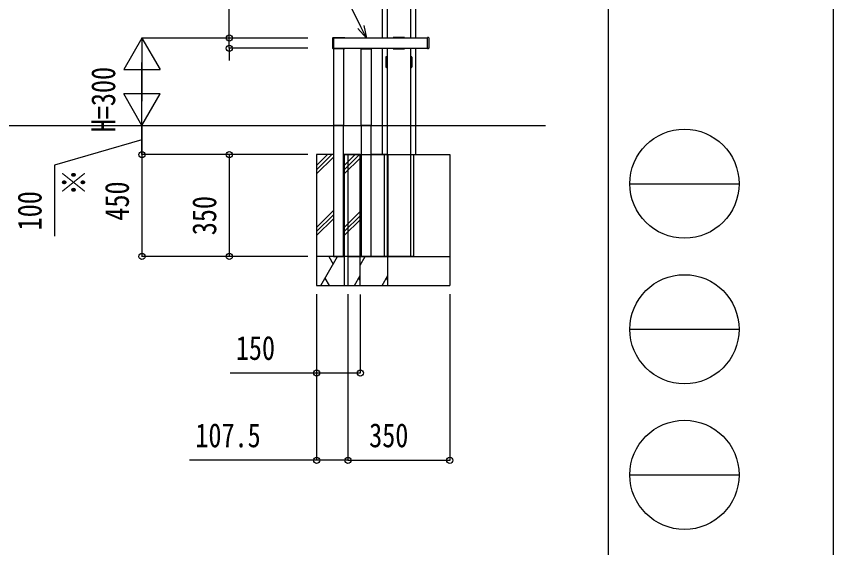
# Model space of a CAD drawing. Units: millimetres, scale not verified. Extents: x -10512 to 10512, y -7425 to 7425.
# Drawn here: x 7705 to 10512, y -2875 to -1050 of the extents above; entities that cross this region are included whole.
import ezdxf
from ezdxf.enums import TextEntityAlignment as Align

# ---------------------------------------------------------------- set-up
doc = ezdxf.new("R2010")
doc.units = ezdxf.units.MM
doc.header["$LTSCALE"] = 40
for name, color, linetype in [('0-4_YKK_13', 4, 'Continuous'), ('0-5_YKK_A1', 4, 'Continuous'), ('0-6_YKK_D', 6, 'Continuous'), ('0-7_YKK_ZWAK', 7, 'Continuous')]:
    doc.layers.add(name, color=color, linetype=linetype)
doc.styles.add('ＭＳ ゴシック', font='')
doc.styles.get('ＭＳ ゴシック').set_extended_font_data('MS Gothic')

msp = doc.modelspace()

# ---------------------------------------------------------------- linework, layer by layer
at = {"layer": '0-4_YKK_13'}
for p, q in [((8792.11, -1160.5), (8792.11, -1124.5)), ((8793.11, -1123.5), (8832.31, -1123.5)), ((8795.96, -1160.2), (8795.96, -1124.8)), ((8796.26, -1124.5), (8832.78, -1124.5)), ((8833.08, -1124.8), (8833.08, -1125)), ((8833.31, -1124.5), (8833.31, -1125)), ((8999.85, -1123.8), (8999.85, -1125)), ((9037.75, -1123.3), (9000.35, -1123.3)), ((9038.25, -1125), (9038.25, -1123.8)), ((9117.05, -1159.91), (9117.05, -1124.09)), ((9121.11, -1123.28), (9118.11, -1123.09)), ((9122.05, -1124.28), (9122.05, -1159.72)), ((8832.31, -1161.5), (8793.11, -1161.5)), ((8832.78, -1160.5), (8796.26, -1160.5)), ((8833.08, -1160), (8833.08, -1160.2)), ((8833.31, -1160), (8833.31, -1160.5)), ((8887.37, -1160.47), (8887.35, -1160.77)), ((8887.39, -1161.53), (8887.35, -1160.83)), ((8887.87, -1160), (8925.23, -1160)), ((8887.89, -1162), (8925.21, -1162)), ((8925.71, -1161.53), (8925.75, -1160.83)), ((8925.73, -1160.47), (8925.75, -1160.77)), ((8999.85, -1160), (8999.85, -1161.2)), ((9000.35, -1161.7), (9037.75, -1161.7)), ((9038.25, -1161.2), (9038.25, -1160)), ((9121.11, -1160.72), (9118.11, -1160.91)), ((8974.05, -1191), (8974.05, -1224)), ((8976.05, -1189), (8977.4, -1189)), ((8977.35, -1189.3), (8977.35, -1225.7)), ((8979.05, -1188.3), (8978.35, -1188.3)), ((9059.75, -1188.3), (9059.05, -1188.3)), ((9060.7, -1189), (9062.05, -1189)), ((9060.75, -1225.7), (9060.75, -1189.3)), ((9064.05, -1191), (9064.05, -1224)), ((8976.05, -1226), (8977.4, -1226)), ((8978.35, -1226.7), (8979.05, -1226.7)), ((9059.05, -1226.7), (9059.75, -1226.7)), ((9060.7, -1226), (9062.05, -1226))]:
    msp.add_line(p, q, dxfattribs=at)
for centre, radius, start, end in [((8793.11, -1124.5), 1, 90, 180), ((8796.26, -1124.8), 0.3, 90, 180), ((8832.31, -1124.5), 1, 0, 90), ((8832.78, -1124.8), 0.3, 0, 90), ((9000.35, -1123.8), 0.5, 90, 180), ((9037.75, -1123.8), 0.5, 0, 90), ((9118.05, -1124.09), 1, 86.5, 180), ((9121.05, -1124.28), 1, 0, 86.5), ((8793.11, -1160.5), 1, 180, 270), ((8796.26, -1160.2), 0.3, 180, 270), ((8832.31, -1160.5), 1, 270, 0), ((8832.78, -1160.2), 0.3, 270, 0), ((8887.85, -1160.8), 0.5, 176.5, 183.5), ((8887.87, -1160.5), 0.5, 90, 176.5), ((8887.89, -1161.5), 0.5, 183.5, 270), ((8925.21, -1161.5), 0.5, 270, 356.5), ((8925.23, -1160.5), 0.5, 3.5, 90), ((8925.25, -1160.8), 0.5, 356.5, 3.5), ((9000.35, -1161.2), 0.5, 180, 270), ((9037.75, -1161.2), 0.5, 270, 0), ((9118.05, -1159.91), 1, 180, 273.5), ((9121.05, -1159.72), 1, 273.5, 0), ((8976.05, -1191), 2, 90, 180), ((8978.35, -1189.3), 1, 90, 180), ((9059.75, -1189.3), 1, 0, 90), ((9062.05, -1191), 2, 0, 90), ((8976.05, -1224), 2, 180, 270), ((8978.35, -1225.7), 1, 180, 270), ((9059.75, -1225.7), 1, 270, 0), ((9062.05, -1224), 2, 270, 0)]:
    msp.add_arc(centre, radius, start, end, dxfattribs=at)
at = {"layer": '0-5_YKK_A1'}
for p, q in [((8979.05, 258.09), (8979.05, -1125)), ((9059.05, 258.09), (9059.05, -1125)), ((8962.05, 42.5), (8962.05, -1125)), ((9076.05, 42.5), (9076.05, -1125)), ((9117.05, -1125), (8795.96, -1125)), ((8794.05, -1161.5), (8794.05, -1424.94)), ((8795.96, -1160), (9117.05, -1160)), ((8829.05, -1161.5), (8829.05, -1424.94)), ((8889.05, -1425.06), (8889.05, -1162)), ((8924.05, -1162), (8924.05, -1425.06)), ((8979.05, -1160), (8979.05, -1425)), ((9059.05, -1160), (9059.05, -1425)), ((4664.63, -1425), (9522.88, -1425)), ((8979.05, -1425), (8979.05, -1875)), ((9059.05, -1425), (9059.05, -1875)), ((8736.55, -1562.81), (8774.42, -1524.94)), ((8736.55, -1576.95), (8788.56, -1524.94)), ((8736.55, -1591.09), (8794.05, -1533.59)), ((8829.05, -1565.37), (8869.42, -1525)), ((8829.05, -1579.51), (8883.56, -1525)), ((8829.05, -1593.65), (8889.05, -1533.65)), ((8831.55, -1525), (8831.55, -1875)), ((8831.55, -1525), (8889.05, -1525)), ((8844.05, -1525), (8844.05, -1975)), ((8844.05, -1525), (9194.05, -1525)), ((8981.55, -1525), (8924.05, -1525)), ((8962.05, -1525), (9076.05, -1525)), ((8969.05, -1525), (8969.05, -1875)), ((8981.55, -1525), (8981.55, -1875)), ((9069.05, -1525), (9069.05, -1875)), ((9194.05, -1525), (9194.05, -1975)), ((8736.55, -1774.94), (8794.05, -1717.44)), ((8736.55, -1789.08), (8794.05, -1731.58)), ((8829.05, -1777.5), (8889.05, -1717.5)), ((8829.05, -1791.64), (8889.05, -1731.64)), ((8736.55, -1803.23), (8794.05, -1745.73)), ((8829.05, -1805.78), (8889.05, -1745.78)), ((8751.05, -1974.95), (8808.77, -1874.97)), ((8778.75, -1875), (8793.75, -1900.98)), ((8844.05, -1875), (9194.05, -1875)), ((8886.55, -1904.74), (8903.7, -1875.04)), ((9069.05, -1875), (8969.05, -1875)), ((8886.55, -1897.11), (8888.75, -1900.92)), ((8780.99, -1974.96), (8766.02, -1949.02)), ((8866.49, -1974.99), (8886.55, -1940.25)), ((8886.55, -1957.79), (8881.49, -1949.02)), ((8961.5, -1974.93), (8981.55, -1940.19)), ((8981.55, -1957.73), (8976.49, -1948.96)), ((8844.05, -1975), (9194.05, -1975))]:
    msp.add_line(p, q, dxfattribs=at)
for points in [[(8962.05, -1160), (8962.05, -1425), (8962.05, -1525)], [(9076.05, -1160), (9076.05, -1425), (9076.05, -1525)], [(8794.05, -1524.94), (8736.55, -1524.94), (8736.55, -1874.94)], [(8886.55, -1874.94), (8886.55, -1524.94), (8829.05, -1524.94)]]:
    msp.add_lwpolyline(points, dxfattribs=at)
for points in [[(8794.05, -1425), (8794.05, -1875), (8829.05, -1875), (8829.05, -1425)], [(8889.05, -1425), (8889.05, -1875), (8924.05, -1875), (8924.05, -1425)], [(8886.55, -1975.06), (8886.55, -1875.06), (8736.55, -1875.06), (8736.55, -1975.06)], [(8981.55, -1975), (8981.55, -1875), (8831.55, -1875), (8831.55, -1975)]]:
    msp.add_lwpolyline(points, close=True, dxfattribs=at)
at = {"layer": '0-6_YKK_D'}
for p, q in [((8436.55, -1125), (8436.55, -868)), ((8136.55, -1125), (8074.05, -1233.25)), ((8706.55, -1125), (8135.55, -1125)), ((8136.55, -1125), (8199.05, -1233.25)), ((8136.55, -1125), (8136.55, -1341.51)), ((8706.55, -1125), (8435.55, -1125)), ((8436.55, -1160), (8436.55, -1125)), ((8706.55, -1160), (8435.55, -1160)), ((8436.55, -1160), (8436.55, -1202.5)), ((8074.05, -1233.25), (8199.05, -1233.25)), ((8136.55, -1425), (8136.55, -1208.49)), ((8136.55, -1250), (8136.55, -1300)), ((8136.55, -1425), (8074.05, -1316.75)), ((8199.05, -1316.75), (8074.05, -1316.75)), ((8136.55, -1425), (8199.05, -1316.75)), ((8136.55, -1425), (8136.55, -1875)), ((8136.55, -1525), (8136.55, -1425)), ((8706.55, -1525), (8135.55, -1525)), ((8706.55, -1525), (8435.55, -1525)), ((8436.55, -1525), (8436.55, -1875)), ((8706.55, -1875), (8135.55, -1875)), ((8706.55, -1875), (8435.55, -1875)), ((8736.55, -2005), (8736.55, -2576)), ((8736.55, -2005.06), (8736.55, -2276)), ((8844.05, -2005), (8844.05, -2576)), ((8844.05, -2005), (8844.05, -2576)), ((8886.55, -2005.06), (8886.55, -2276)), ((9194.05, -2005), (9194.05, -2576)), ((8439.07, -2275), (8736.55, -2275)), ((8736.55, -2275), (8886.55, -2275)), ((8844.05, -2575), (9194.05, -2575))]:
    msp.add_line(p, q, dxfattribs=at)
for points in [[(8907.78, -1125), (8888.92, -1086.91), (8610.69, -525), (7914.41, -525)], [(8899.12, -1081.86), (8907.78, -1125), (8878.71, -1091.97)], [(8136.55, -1475), (7836.55, -1561.29), (7836.55, -1805.29)], [(8844.05, -2575), (8736.55, -2575), (8300.05, -2575)]]:
    msp.add_lwpolyline(points, dxfattribs=at)
for centre in [(8436.55, -1125), (8436.55, -1160), (8136.55, -1525), (8436.55, -1525), (8136.55, -1875), (8436.55, -1875), (8736.55, -2275), (8886.55, -2275), (8736.55, -2575), (8844.05, -2575), (8844.05, -2575), (9194.05, -2575)]:
    msp.add_circle(centre, 10.62, dxfattribs=at)
at = {"layer": '0-7_YKK_ZWAK'}
for p, q in [((9737.55, 6937.5), (9737.55, -6312.5)), ((9812.55, -1625), (10187.55, -1625)), ((9812.55, -2125), (10187.55, -2125)), ((9812.55, -2625), (10187.55, -2625))]:
    msp.add_line(p, q, dxfattribs=at)
msp.add_lwpolyline([(-10512.5, -7425), (10512.5, -7425), (10512.5, 7425), (-10512.5, 7425)], close=True, dxfattribs=at)
for centre in [(10000.05, -1625), (10000.05, -2125), (10000.05, -2625)]:
    msp.add_circle(centre, 187.5, dxfattribs=at)

# ---------------------------------------------------------------- texts
at = {"layer": '0-6_YKK_D', "style": 'ＭＳ ゴシック', "width": 0.8}
for s, p in [('H=300', (8069.52, -1448.42)), ('※', (7969.05, -1665.29)), ('450', (8116.55, -1752)), ('100', (7816.55, -1785.29)), ('350', (8416.55, -1802))]:
    msp.add_text(s, height=82.48, rotation=90, dxfattribs=at).set_placement(p, align=Align.BOTTOM_LEFT)
for s, p in [('150', (8459.07, -2255)), ('107.5', (8320.05, -2555)), ('350', (8917.05, -2555))]:
    msp.add_text(s, height=82.48, dxfattribs=at).set_placement(p, align=Align.BOTTOM_LEFT)

doc.saveas('drawing.dxf')
